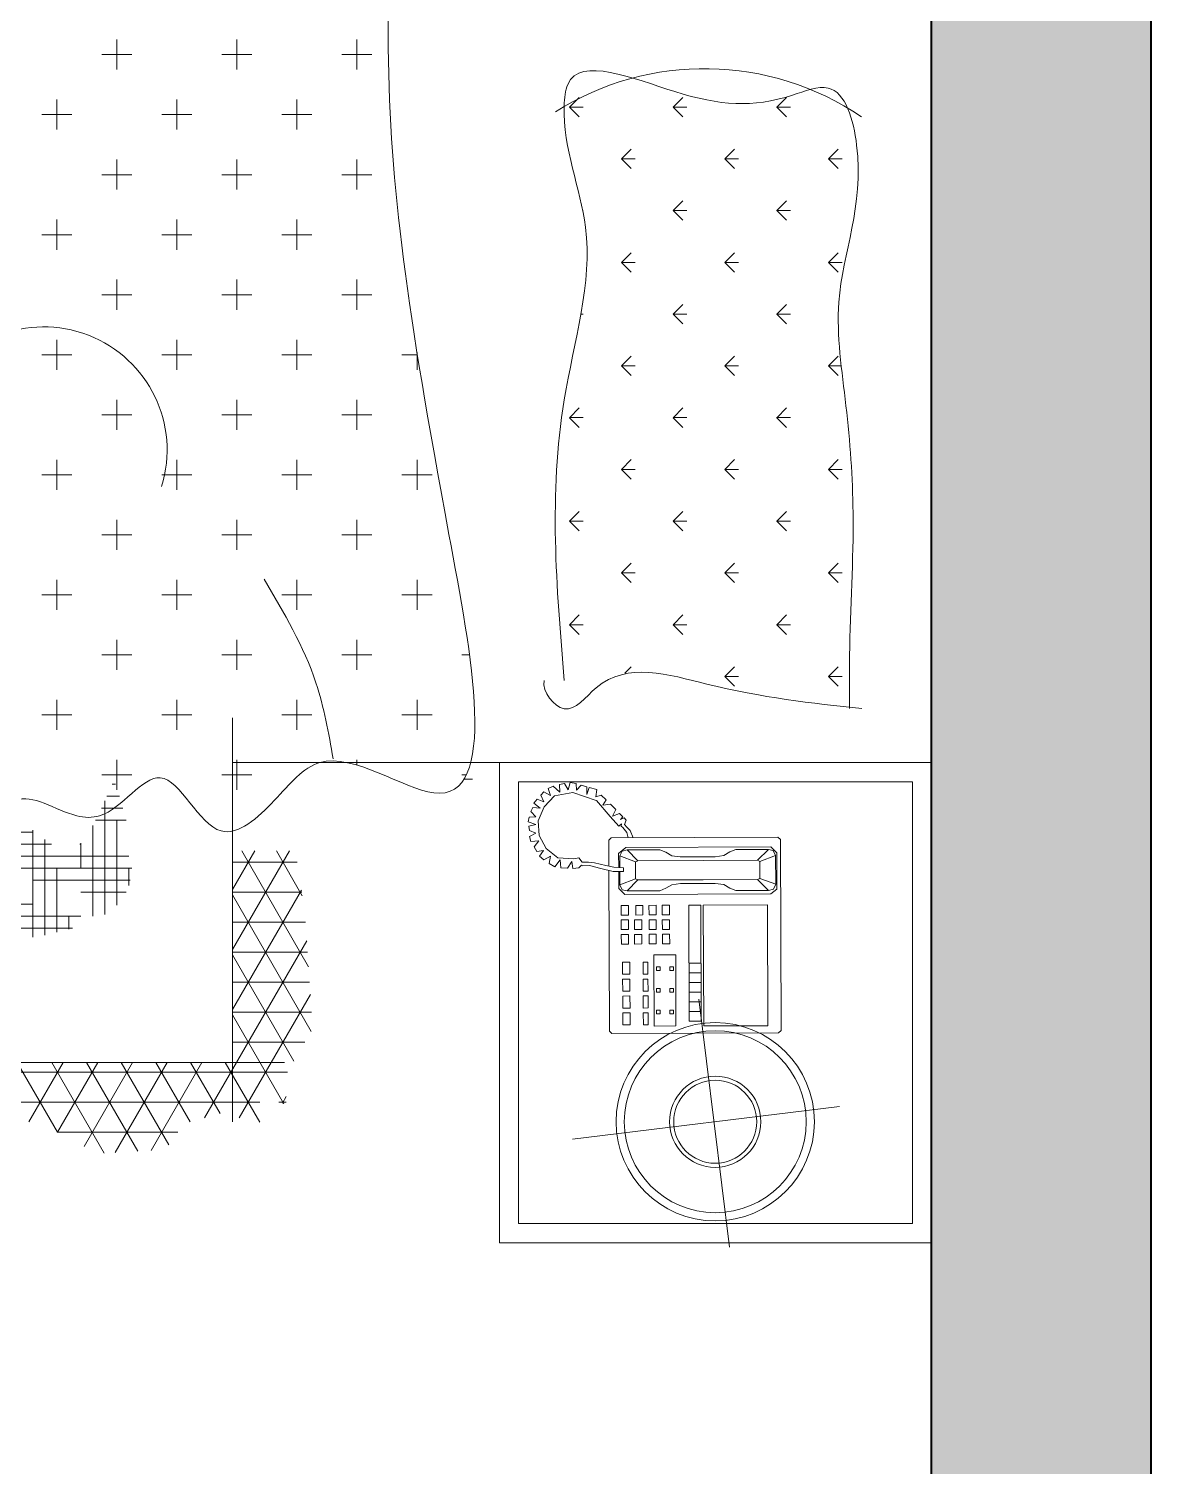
# Model space of a CAD drawing. Header units: inches. Extents: x 1457 to 6508, y 1058 to 4458.
# Drawn here: x 3454.9 to 3500.9, y 3042 to 3100.9 of the extents above; entities that cross this region are included whole.
import ezdxf

# ---------------------------------------------------------------- set-up
doc = ezdxf.new("R2010")
doc.units = ezdxf.units.IN
for name, color, linetype, lineweight in [('FURNITURE', 30, 'Continuous', 5), ('WALL', 2, 'Continuous', 40), ('WALL HATCH', 7, 'Continuous', 5)]:
    doc.layers.add(name, color=color, linetype=linetype, lineweight=lineweight)

# ---------------------------------------------------------------- blocks, each defined once
blk = doc.blocks.new('A$C200C7901')
for p, q in [((0.5, 2.3334), (2, 2.3334)), ((2, 2.3334), (2.5, 2.3334)), ((2, 1.6055), (2, 2.3334)), ((2.5, 1.8834), (2.5, 2.3334)), ((1.3176, 2.1721), (1.3075, 2.1822)), ((1.3176, 2.1721), (1.3075, 2.1822)), ((2, 1.8834), (2.5, 1.8834)), ((2.0129, 1.8445), (2.0129, 1.849)), ((2.0129, 1.8445), (2.0129, 1.849)), ((2.0171, 1.8467), (2.0171, 1.8556)), ((2.0171, 1.8467), (2.0171, 1.8556)), ((1.9972, 1.7352), (2.0027, 1.7352)), ((1.9972, 1.7352), (2.0027, 1.7352)), ((2, 1.6963), (2, 1.7248)), ((2, 1.6963), (2, 1.7248)), ((2.3121, 1.6596), (2.3121, 0.0201)), ((1.9533, 1.6055), (2.3741, 1.6055)), ((1.9533, 1.6055), (2.3741, 1.6055))]:
    blk.add_line(p, q)
at = {"linetype": 'ByBlock'}
for p, q in [((2.02, 2.3134), (2.48, 2.3134)), ((2.02, 1.9034), (2.02, 2.3134)), ((2.48, 1.9034), (2.48, 2.3134)), ((1.3714, 2.2259), (1.3613, 2.236)), ((1.3714, 2.2259), (1.3613, 2.236)), ((1.3714, 2.2259), (1.3714, 2.2402)), ((1.3714, 2.2259), (1.3714, 2.2402)), ((1.3714, 2.2259), (1.3815, 2.236)), ((1.3714, 2.2259), (1.3815, 2.236)), ((1.4792, 2.2259), (1.4691, 2.236)), ((1.4792, 2.2259), (1.4691, 2.236)), ((1.4792, 2.2259), (1.4792, 2.2402)), ((1.4792, 2.2259), (1.4792, 2.2402)), ((1.4792, 2.2259), (1.4893, 2.236)), ((1.4792, 2.2259), (1.4893, 2.236)), ((1.587, 2.2259), (1.5769, 2.236)), ((1.587, 2.2259), (1.5769, 2.236)), ((1.587, 2.2259), (1.587, 2.2393)), ((1.587, 2.2259), (1.587, 2.2393)), ((1.587, 2.2259), (1.5971, 2.236)), ((1.587, 2.2259), (1.5971, 2.236)), ((1.6947, 2.2259), (1.6846, 2.236)), ((1.6947, 2.2259), (1.6846, 2.236)), ((1.6947, 2.2259), (1.6947, 2.2402)), ((1.6947, 2.2259), (1.6947, 2.2402)), ((1.6947, 2.2259), (1.7048, 2.236)), ((1.6947, 2.2259), (1.7048, 2.236)), ((1.8025, 2.2259), (1.7924, 2.236)), ((1.8025, 2.2259), (1.7924, 2.236)), ((1.8025, 2.2259), (1.8025, 2.2402)), ((1.8025, 2.2259), (1.8025, 2.2402)), ((1.8025, 2.2259), (1.8126, 2.236)), ((1.8025, 2.2259), (1.8126, 2.236)), ((1.9103, 2.2259), (1.9002, 2.236)), ((1.9103, 2.2259), (1.9002, 2.236)), ((1.9103, 2.2259), (1.9103, 2.2402)), ((1.9103, 2.2259), (1.9103, 2.2402)), ((1.9103, 2.2259), (1.9204, 2.236)), ((1.9103, 2.2259), (1.9204, 2.236)), ((2.3581, 2.2373), (2.3919, 1.9595)), ((1.3176, 2.172), (1.3176, 2.1863)), ((1.3176, 2.172), (1.3176, 2.1863)), ((1.4253, 2.172), (1.4253, 2.1863)), ((1.4253, 2.172), (1.4253, 2.1863)), ((1.5331, 2.172), (1.5331, 2.1863)), ((1.5331, 2.172), (1.5331, 2.1863)), ((1.6408, 2.172), (1.6408, 2.1863)), ((1.6408, 2.172), (1.6408, 2.1863)), ((1.7486, 2.172), (1.7486, 2.1863)), ((1.7486, 2.172), (1.7486, 2.1863)), ((1.8564, 2.172), (1.8564, 2.1863)), ((1.8564, 2.172), (1.8564, 2.1863)), ((1.3176, 2.1721), (1.3277, 2.1822)), ((1.3176, 2.1721), (1.3277, 2.1822)), ((1.4253, 2.1721), (1.4152, 2.1822)), ((1.4253, 2.1721), (1.4152, 2.1822)), ((1.4253, 2.1721), (1.4354, 2.1822)), ((1.4253, 2.1721), (1.4354, 2.1822)), ((1.5331, 2.1721), (1.523, 2.1822)), ((1.5331, 2.1721), (1.523, 2.1822)), ((1.5331, 2.1721), (1.5432, 2.1822)), ((1.5331, 2.1721), (1.5432, 2.1822)), ((1.6409, 2.1721), (1.6308, 2.1822)), ((1.6409, 2.1721), (1.6308, 2.1822)), ((1.6409, 2.1721), (1.651, 2.1822)), ((1.6409, 2.1721), (1.651, 2.1822)), ((1.7486, 2.1721), (1.7385, 2.1822)), ((1.7486, 2.1721), (1.7385, 2.1822)), ((1.7486, 2.1721), (1.7587, 2.1822)), ((1.7486, 2.1721), (1.7587, 2.1822)), ((1.8564, 2.1721), (1.8463, 2.1822)), ((1.8564, 2.1721), (1.8463, 2.1822)), ((1.8564, 2.1721), (1.8665, 2.1822)), ((1.8564, 2.1721), (1.8665, 2.1822)), ((2.0802, 2.176), (2.0777, 2.1734)), ((2.0777, 2.1734), (2.0783, 1.9999)), ((2.2789, 2.1766), (2.0802, 2.176)), ((2.0941, 2.1722), (2.0878, 2.1659)), ((2.0966, 2.171), (2.0915, 2.1685)), ((2.1318, 2.1724), (2.0941, 2.1722)), ((2.1267, 2.1711), (2.0966, 2.171)), ((2.1029, 2.1547), (2.0966, 2.171)), ((2.1205, 2.1547), (2.1267, 2.1711)), ((2.1267, 2.1711), (2.1318, 2.1686)), ((2.1368, 2.1661), (2.1318, 2.1724)), ((2.2789, 2.1766), (2.2814, 2.1741)), ((2.2814, 2.1741), (2.282, 2.0006)), ((2.0878, 2.1659), (2.0883, 2.015)), ((2.0915, 2.1685), (2.0903, 2.1634)), ((2.0903, 2.1634), (2.1017, 2.1521)), ((2.0903, 2.1634), (2.0904, 2.1295)), ((2.1331, 2.1636), (2.1218, 2.1522)), ((2.1318, 2.1686), (2.1331, 2.1636)), ((2.1331, 2.1636), (2.1332, 2.1296)), ((2.1373, 2.014), (2.1368, 2.1661)), ((2.1481, 2.1624), (2.2739, 2.1628)), ((2.1484, 2.0957), (2.1481, 2.1624)), ((2.2739, 2.1628), (2.2741, 2.0961)), ((2.1017, 2.1521), (2.1029, 2.1547)), ((2.1019, 2.0956), (2.1017, 2.1521)), ((2.1029, 2.1547), (2.1205, 2.1547)), ((2.1218, 2.1522), (2.1205, 2.1547)), ((2.122, 2.0956), (2.1218, 2.1522)), ((1.3714, 2.1182), (1.3613, 2.1283)), ((1.3714, 2.1182), (1.3613, 2.1283)), ((1.3714, 2.1182), (1.3714, 2.1325)), ((1.3714, 2.1182), (1.3714, 2.1325)), ((1.3714, 2.1182), (1.3815, 2.1283)), ((1.3714, 2.1182), (1.3815, 2.1283)), ((1.4792, 2.1182), (1.4691, 2.1283)), ((1.4792, 2.1182), (1.4691, 2.1283)), ((1.4792, 2.1182), (1.4792, 2.1325)), ((1.4792, 2.1182), (1.4792, 2.1325)), ((1.4792, 2.1182), (1.4893, 2.1283)), ((1.4792, 2.1182), (1.4893, 2.1283)), ((1.587, 2.1182), (1.5769, 2.1283)), ((1.587, 2.1182), (1.5769, 2.1283)), ((1.587, 2.1182), (1.587, 2.1325)), ((1.587, 2.1182), (1.587, 2.1325)), ((1.587, 2.1182), (1.5971, 2.1283)), ((1.587, 2.1182), (1.5971, 2.1283)), ((1.6947, 2.1182), (1.6846, 2.1283)), ((1.6947, 2.1182), (1.6846, 2.1283)), ((1.6947, 2.1182), (1.6947, 2.1325)), ((1.6947, 2.1182), (1.6947, 2.1325)), ((1.6947, 2.1182), (1.7048, 2.1283)), ((1.6947, 2.1182), (1.7048, 2.1283)), ((1.8025, 2.1182), (1.7924, 2.1283)), ((1.8025, 2.1182), (1.7924, 2.1283)), ((1.8025, 2.1182), (1.8025, 2.1325)), ((1.8025, 2.1182), (1.8025, 2.1325)), ((1.8025, 2.1182), (1.8126, 2.1283)), ((1.8025, 2.1182), (1.8126, 2.1283)), ((1.9103, 2.1182), (1.9002, 2.1283)), ((1.9103, 2.1182), (1.9002, 2.1283)), ((1.9103, 2.1182), (1.9103, 2.1325)), ((1.9103, 2.1182), (1.9103, 2.1325)), ((1.9103, 2.1182), (1.9204, 2.1283)), ((1.9103, 2.1182), (1.9204, 2.1283)), ((2.0904, 2.1295), (2.093, 2.1232)), ((2.1332, 2.1296), (2.1307, 2.1233)), ((2.093, 2.1232), (2.0968, 2.1169)), ((2.0968, 2.1169), (2.098, 2.1081)), ((2.1269, 2.117), (2.1257, 2.1082)), ((2.1307, 2.1233), (2.1269, 2.117)), ((2.2464, 2.0911), (2.5044, 2.1228)), ((2.098, 2.1081), (2.0981, 2.0956)), ((2.0982, 2.0717), (2.0981, 2.0956)), ((2.1019, 2.0956), (2.1021, 2.0277)), ((2.122, 2.0956), (2.1222, 2.0277)), ((2.1257, 2.1082), (2.1257, 2.0956)), ((2.1258, 2.0718), (2.1257, 2.0956)), ((2.2741, 2.0961), (2.1484, 2.0957)), ((2.1484, 2.0932), (2.2691, 2.0936)), ((2.1484, 2.0806), (2.1484, 2.0932)), ((2.2691, 2.081), (2.1484, 2.0806)), ((2.2087, 2.0934), (2.2088, 2.0808)), ((2.2188, 2.0934), (2.2188, 2.0809)), ((2.2288, 2.0935), (2.2289, 2.0809)), ((2.2389, 2.0935), (2.239, 2.0809)), ((2.249, 2.0935), (2.249, 2.081)), ((2.259, 2.0936), (2.2591, 2.081)), ((2.2691, 2.0936), (2.2691, 2.081)), ((1.3176, 2.0643), (1.3075, 2.0744)), ((1.3176, 2.0643), (1.3075, 2.0744)), ((1.3176, 2.0643), (1.3176, 2.0786)), ((1.3176, 2.0643), (1.3176, 2.0786)), ((1.3176, 2.0643), (1.3277, 2.0744)), ((1.3176, 2.0643), (1.3277, 2.0744)), ((1.4253, 2.0643), (1.4152, 2.0744)), ((1.4253, 2.0643), (1.4152, 2.0744)), ((1.4253, 2.0643), (1.4253, 2.0786)), ((1.4253, 2.0643), (1.4253, 2.0786)), ((1.4253, 2.0643), (1.4354, 2.0744)), ((1.4253, 2.0643), (1.4354, 2.0744)), ((1.5331, 2.0643), (1.523, 2.0744)), ((1.5331, 2.0643), (1.523, 2.0744)), ((1.5331, 2.0643), (1.5331, 2.0786)), ((1.5331, 2.0643), (1.5331, 2.0786)), ((1.5331, 2.0643), (1.5432, 2.0744)), ((1.5331, 2.0643), (1.5432, 2.0744)), ((1.6409, 2.0643), (1.6308, 2.0744)), ((1.6409, 2.0643), (1.6308, 2.0744)), ((1.6408, 2.0643), (1.6408, 2.0786)), ((1.6408, 2.0643), (1.6408, 2.0786)), ((1.6409, 2.0643), (1.651, 2.0744)), ((1.6409, 2.0643), (1.651, 2.0744)), ((1.7486, 2.0643), (1.7385, 2.0744)), ((1.7486, 2.0643), (1.7385, 2.0744)), ((1.7486, 2.0643), (1.7486, 2.0786)), ((1.7486, 2.0643), (1.7486, 2.0786)), ((1.7486, 2.0643), (1.7587, 2.0744)), ((1.7486, 2.0643), (1.7587, 2.0744)), ((1.8564, 2.0643), (1.8463, 2.0744)), ((1.8564, 2.0643), (1.8463, 2.0744)), ((1.8564, 2.0643), (1.8564, 2.0786)), ((1.8564, 2.0643), (1.8564, 2.0786)), ((1.8564, 2.0643), (1.8665, 2.0744)), ((1.8564, 2.0643), (1.8665, 2.0744)), ((2.0969, 2.0629), (2.0982, 2.0717)), ((2.1271, 2.063), (2.1258, 2.0718)), ((2.2, 2.067), (2.2742, 2.0672)), ((2.2001, 2.0443), (2.2, 2.067)), ((2.2742, 2.0672), (2.2743, 2.0446)), ((2.0907, 2.0503), (2.0932, 2.0566)), ((2.0932, 2.0566), (2.0969, 2.0629)), ((2.1309, 2.0567), (2.1271, 2.063)), ((2.1334, 2.0504), (2.1309, 2.0567)), ((2.1336, 2.0165), (2.1334, 2.0504)), ((2.1586, 2.0606), (2.1485, 2.0605)), ((2.1485, 2.0605), (2.1485, 2.053)), ((2.1485, 2.053), (2.1586, 2.053)), ((2.1586, 2.053), (2.1586, 2.0606)), ((2.1636, 2.0606), (2.1636, 2.053)), ((2.1736, 2.0606), (2.1636, 2.0606)), ((2.1636, 2.053), (2.1737, 2.0531)), ((2.1737, 2.0531), (2.1736, 2.0606)), ((2.1887, 2.0607), (2.1787, 2.0606)), ((2.1787, 2.0606), (2.1787, 2.0531)), ((2.1787, 2.0531), (2.1888, 2.0531)), ((2.1888, 2.0531), (2.1887, 2.0607)), ((2.2126, 2.0645), (2.2164, 2.0645)), ((2.2126, 2.0607), (2.2126, 2.0645)), ((2.2164, 2.0607), (2.2126, 2.0607)), ((2.2126, 2.0507), (2.2164, 2.0507)), ((2.2127, 2.0469), (2.2126, 2.0507)), ((2.2164, 2.0645), (2.2164, 2.0607)), ((2.2164, 2.0507), (2.2164, 2.0469)), ((2.2352, 2.0646), (2.239, 2.0646)), ((2.2352, 2.0608), (2.2352, 2.0646)), ((2.239, 2.0608), (2.2352, 2.0608)), ((2.2353, 2.0508), (2.2391, 2.0508)), ((2.2353, 2.047), (2.2353, 2.0508)), ((2.239, 2.0646), (2.239, 2.0608)), ((2.2391, 2.0508), (2.2391, 2.047)), ((2.2579, 2.0609), (2.2579, 2.0647)), ((2.2579, 2.0647), (2.2616, 2.0647)), ((2.2616, 2.0609), (2.2579, 2.0609)), ((2.2579, 2.0508), (2.2617, 2.0508)), ((2.2579, 2.0471), (2.2579, 2.0508)), ((2.2616, 2.0647), (2.2616, 2.0609)), ((2.2617, 2.0508), (2.2617, 2.0471)), ((2.0908, 2.0163), (2.0907, 2.0503)), ((2.1485, 2.0467), (2.1486, 2.0391)), ((2.1586, 2.0467), (2.1485, 2.0467)), ((2.1486, 2.0391), (2.1586, 2.0392)), ((2.1586, 2.0392), (2.1586, 2.0467)), ((2.1737, 2.0468), (2.1636, 2.0467)), ((2.1636, 2.0467), (2.1637, 2.0392)), ((2.1637, 2.0392), (2.1737, 2.0392)), ((2.1737, 2.0392), (2.1737, 2.0468)), ((2.1787, 2.0468), (2.1787, 2.0392)), ((2.1888, 2.0468), (2.1787, 2.0468)), ((2.1787, 2.0392), (2.1888, 2.0393)), ((2.1888, 2.0393), (2.1888, 2.0468)), ((2.2743, 2.0446), (2.2001, 2.0443)), ((2.2077, 2.0331), (2.2077, 2.0381)), ((2.2077, 2.0381), (2.2202, 2.0381)), ((2.2164, 2.0469), (2.2127, 2.0469)), ((2.2202, 2.0381), (2.2203, 2.0331)), ((2.2253, 2.0381), (2.2378, 2.0382)), ((2.2253, 2.0331), (2.2253, 2.0381)), ((2.2391, 2.047), (2.2353, 2.047)), ((2.2378, 2.0382), (2.2379, 2.0332)), ((2.2429, 2.0332), (2.2429, 2.0382)), ((2.2429, 2.0382), (2.2554, 2.0382)), ((2.2554, 2.0382), (2.2555, 2.0332)), ((2.2617, 2.0471), (2.2579, 2.0471)), ((2.2605, 2.0332), (2.2605, 2.0383)), ((2.2605, 2.0383), (2.273, 2.0383)), ((2.273, 2.0383), (2.2731, 2.0333)), ((1.3714, 2.0104), (1.3613, 2.0205)), ((1.3714, 2.0104), (1.3613, 2.0205)), ((1.3714, 2.0104), (1.3714, 2.0247)), ((1.3714, 2.0104), (1.3714, 2.0247)), ((1.3714, 2.0104), (1.3815, 2.0205)), ((1.3714, 2.0104), (1.3815, 2.0205)), ((1.4792, 2.0104), (1.4691, 2.0205)), ((1.4792, 2.0104), (1.4691, 2.0205)), ((1.4792, 2.0104), (1.4792, 2.0247)), ((1.4792, 2.0104), (1.4792, 2.0247)), ((1.4792, 2.0104), (1.4893, 2.0205)), ((1.4792, 2.0104), (1.4893, 2.0205)), ((1.587, 2.0104), (1.5769, 2.0205)), ((1.587, 2.0104), (1.5769, 2.0205)), ((1.587, 2.0104), (1.587, 2.0247)), ((1.587, 2.0104), (1.587, 2.0247)), ((1.587, 2.0104), (1.5971, 2.0205)), ((1.587, 2.0104), (1.5971, 2.0205)), ((1.6947, 2.0104), (1.6846, 2.0205)), ((1.6947, 2.0104), (1.6846, 2.0205)), ((1.6947, 2.0104), (1.6947, 2.0247)), ((1.6947, 2.0104), (1.6947, 2.0247)), ((1.6947, 2.0104), (1.7048, 2.0205)), ((1.6947, 2.0104), (1.7048, 2.0205)), ((1.8025, 2.0104), (1.7924, 2.0205)), ((1.8025, 2.0104), (1.7924, 2.0205)), ((1.8025, 2.0104), (1.8025, 2.0247)), ((1.8025, 2.0104), (1.8025, 2.0247)), ((1.8025, 2.0104), (1.8126, 2.0205)), ((1.8025, 2.0104), (1.8126, 2.0205)), ((1.9068, 2.0139), (1.9002, 2.0205)), ((1.9068, 2.0139), (1.9002, 2.0205)), ((2.0707, 2.0197), (2.0782, 2.0226)), ((2.0908, 2.0163), (2.1021, 2.0277)), ((2.1034, 2.0252), (2.0971, 2.0088)), ((2.1021, 2.0277), (2.1034, 2.0252)), ((2.1034, 2.0252), (2.121, 2.0252)), ((2.1222, 2.0277), (2.121, 2.0252)), ((2.121, 2.0252), (2.1273, 2.0089)), ((2.1336, 2.0165), (2.1222, 2.0277)), ((2.1586, 2.0329), (2.1486, 2.0329)), ((2.1486, 2.0329), (2.1486, 2.0253)), ((2.1486, 2.0253), (2.1587, 2.0253)), ((2.1587, 2.0253), (2.1586, 2.0329)), ((2.1637, 2.0317), (2.1637, 2.0241)), ((2.1737, 2.0317), (2.1637, 2.0317)), ((2.1637, 2.0241), (2.1738, 2.0241)), ((2.1738, 2.0241), (2.1737, 2.0317)), ((2.1788, 2.0317), (2.1788, 2.0242)), ((2.1888, 2.0317), (2.1788, 2.0317)), ((2.1788, 2.0242), (2.1889, 2.0242)), ((2.1889, 2.0242), (2.1888, 2.0317)), ((2.2203, 2.0331), (2.2077, 2.0331)), ((2.2379, 2.0332), (2.2253, 2.0331)), ((2.2555, 2.0332), (2.2429, 2.0332)), ((2.2731, 2.0333), (2.2605, 2.0332)), ((2.053, 2.0084), (2.0563, 2.0119)), ((2.0557, 2.0011), (2.053, 2.0084)), ((2.0663, 2.0077), (2.0561, 1.9986)), ((2.0563, 2.0119), (2.0594, 2.0095)), ((2.0576, 2.0133), (2.0598, 2.0155)), ((2.0594, 2.0095), (2.0576, 2.0133)), ((2.0598, 2.0155), (2.0645, 2.0137)), ((2.0663, 2.0102), (2.0636, 2.0104)), ((2.0636, 2.0104), (2.0663, 2.0077)), ((2.0645, 2.0137), (2.0671, 2.0162)), ((2.0676, 2.012), (2.0663, 2.0102)), ((2.0671, 2.0162), (2.0707, 2.0197)), ((2.0727, 2.016), (2.0676, 2.012)), ((2.0782, 2.0175), (2.0727, 2.016)), ((2.0883, 2.015), (2.0946, 2.0075)), ((2.0921, 2.0113), (2.0908, 2.0163)), ((2.0971, 2.0088), (2.0921, 2.0113)), ((2.0946, 2.0075), (2.1093, 2.0076)), ((2.1094, 2.0088), (2.0971, 2.0088)), ((2.109, 2.0025), (2.1097, 2.0126)), ((2.1097, 2.0126), (2.1135, 2.0126)), ((2.1135, 2.0126), (2.1133, 2.0018)), ((2.1273, 2.0089), (2.1134, 2.0088)), ((2.1134, 2.0076), (2.1311, 2.0077)), ((2.1273, 2.0089), (2.1323, 2.0114)), ((2.1311, 2.0077), (2.1373, 2.014)), ((2.1323, 2.0114), (2.1336, 2.0165)), ((2.1587, 2.0178), (2.1486, 2.0178)), ((2.1486, 2.0178), (2.1487, 2.0102)), ((2.1487, 2.0102), (2.1587, 2.0103)), ((2.1587, 2.0103), (2.1587, 2.0178)), ((2.1738, 2.0179), (2.1637, 2.0178)), ((2.1637, 2.0178), (2.1638, 2.0103)), ((2.1638, 2.0103), (2.1738, 2.0103)), ((2.1738, 2.0103), (2.1738, 2.0179)), ((2.1788, 2.0179), (2.1788, 2.0103)), ((2.1889, 2.0179), (2.1788, 2.0179)), ((2.1788, 2.0103), (2.1889, 2.0104)), ((2.1889, 2.0104), (2.1889, 2.0179)), ((2.2203, 2.0193), (2.2077, 2.0192)), ((2.2077, 2.0192), (2.2078, 2.0117)), ((2.2078, 2.0117), (2.2203, 2.0117)), ((2.2203, 2.0117), (2.2203, 2.0193)), ((2.2379, 2.0193), (2.2253, 2.0193)), ((2.2253, 2.0193), (2.2254, 2.0117)), ((2.2254, 2.0117), (2.2379, 2.0118)), ((2.2379, 2.0118), (2.2379, 2.0193)), ((2.2555, 2.0194), (2.2429, 2.0193)), ((2.2429, 2.0193), (2.243, 2.0118)), ((2.243, 2.0118), (2.2555, 2.0118)), ((2.2555, 2.0118), (2.2555, 2.0194)), ((2.2605, 2.0194), (2.2606, 2.0119)), ((2.2731, 2.0194), (2.2605, 2.0194)), ((2.2606, 2.0119), (2.2731, 2.0119)), ((2.2731, 2.0119), (2.2731, 2.0194)), ((2.0338, 1.9895), (2.0386, 1.9946)), ((2.0386, 1.9946), (2.0444, 1.9911)), ((2.0561, 1.9986), (2.0396, 1.9844)), ((2.0431, 1.999), (2.0488, 2.0046)), ((2.0444, 1.9911), (2.0431, 1.999)), ((2.0488, 2.0046), (2.0557, 2.0011)), ((2.0783, 1.9999), (2.0808, 1.9974)), ((2.0808, 1.9974), (2.1079, 1.9975)), ((2.1042, 1.9824), (2.1072, 1.9944)), ((2.1072, 1.9944), (2.109, 2.0025)), ((2.1133, 2.0018), (2.1103, 1.989)), ((2.1123, 1.9975), (2.2795, 1.9981)), ((2.282, 2.0006), (2.2795, 1.9981)), ((2.0259, 1.977), (2.0281, 1.9847)), ((2.0333, 1.9743), (2.0259, 1.977)), ((2.0281, 1.9847), (2.0358, 1.9839)), ((2.0393, 1.984), (2.031, 1.96)), ((2.0358, 1.9839), (2.0338, 1.9895)), ((2.1035, 1.9763), (2.1042, 1.9824)), ((2.1038, 1.9697), (2.1035, 1.9763)), ((2.1103, 1.989), (2.1073, 1.9771)), ((2.1073, 1.9771), (2.1076, 1.9704)), ((1.3176, 1.9565), (1.3075, 1.9666)), ((1.3176, 1.9565), (1.3075, 1.9666)), ((1.3176, 1.9565), (1.3176, 1.9708)), ((1.3176, 1.9565), (1.3176, 1.9708)), ((1.3176, 1.9565), (1.3277, 1.9666)), ((1.3176, 1.9565), (1.3277, 1.9666)), ((1.4253, 1.9703), (1.4253, 1.9708)), ((1.4253, 1.9703), (1.4253, 1.9708)), ((1.5331, 1.9683), (1.5331, 1.9708)), ((1.5331, 1.9683), (1.5331, 1.9708)), ((1.543, 1.9665), (1.5432, 1.9666)), ((1.543, 1.9665), (1.5432, 1.9666)), ((1.6409, 1.9565), (1.6308, 1.9666)), ((1.6409, 1.9565), (1.6308, 1.9666)), ((1.6408, 1.9565), (1.6408, 1.9708)), ((1.6408, 1.9565), (1.6408, 1.9708)), ((1.6409, 1.9565), (1.651, 1.9666)), ((1.6409, 1.9565), (1.651, 1.9666)), ((1.7486, 1.9565), (1.7385, 1.9666)), ((1.7486, 1.9565), (1.7385, 1.9666)), ((1.7486, 1.9565), (1.7486, 1.9708)), ((1.7486, 1.9565), (1.7486, 1.9708)), ((1.7486, 1.9565), (1.7587, 1.9666)), ((1.7486, 1.9565), (1.7587, 1.9666)), ((1.8564, 1.9565), (1.8463, 1.9666)), ((1.8564, 1.9565), (1.8463, 1.9666)), ((1.8564, 1.9565), (1.8564, 1.9708)), ((1.8564, 1.9565), (1.8564, 1.9708)), ((1.8564, 1.9565), (1.8665, 1.9666)), ((1.8564, 1.9565), (1.8665, 1.9666)), ((2.0206, 1.9572), (2.0218, 1.9635)), ((2.0218, 1.9635), (2.0287, 1.9636)), ((2.0234, 1.9686), (2.0251, 1.9745)), ((2.0287, 1.9636), (2.0234, 1.9686)), ((2.0251, 1.9745), (2.0333, 1.9743)), ((2.0992, 1.9663), (2.1038, 1.9697)), ((2.1002, 1.9605), (2.0992, 1.9663)), ((2.1076, 1.9704), (2.1068, 1.9689)), ((2.1068, 1.9689), (2.1096, 1.9661)), ((2.1096, 1.9661), (2.1101, 1.96)), ((2.0285, 1.9549), (2.0206, 1.9572)), ((2.0219, 1.9511), (2.0285, 1.9549)), ((2.0229, 1.946), (2.0219, 1.9511)), ((2.0308, 1.9462), (2.0229, 1.946)), ((2.0247, 1.9394), (2.0308, 1.9462)), ((2.031, 1.96), (2.0346, 1.9409)), ((2.099, 1.9444), (2.1002, 1.9605)), ((2.1094, 1.9475), (2.1013, 1.9467)), ((2.1013, 1.9467), (2.1084, 1.9412)), ((2.1101, 1.96), (2.1028, 1.9587)), ((2.1028, 1.9587), (2.1099, 1.9544)), ((2.1099, 1.9544), (2.1094, 1.9475)), ((2.0268, 1.9343), (2.0247, 1.9394)), ((2.0341, 1.9366), (2.0268, 1.9343)), ((2.0306, 1.9297), (2.0341, 1.9366)), ((2.0346, 1.9409), (2.0459, 1.93)), ((2.0759, 1.925), (2.0894, 1.9322)), ((2.0894, 1.9322), (2.099, 1.9444)), ((2.1051, 1.9353), (2.0975, 1.9368)), ((2.0975, 1.9368), (2.1011, 1.9297)), ((2.1084, 1.9412), (2.1051, 1.9353)), ((2.0339, 1.9267), (2.0306, 1.9297)), ((2.041, 1.9297), (2.0339, 1.9267)), ((2.038, 1.9228), (2.041, 1.9297)), ((2.0421, 1.9193), (2.038, 1.9228)), ((2.0474, 1.9259), (2.0421, 1.9193)), ((2.0459, 1.93), (2.0607, 1.9237)), ((2.0467, 1.9183), (2.0474, 1.9259)), ((2.0508, 1.9163), (2.0467, 1.9183)), ((2.0566, 1.9214), (2.0508, 1.9163)), ((2.0569, 1.9145), (2.0566, 1.9214)), ((2.0607, 1.9237), (2.0759, 1.925)), ((2.0645, 1.9214), (2.0617, 1.9133)), ((2.0663, 1.914), (2.0645, 1.9214)), ((2.0736, 1.9214), (2.0706, 1.9146)), ((2.077, 1.9146), (2.0736, 1.9214)), ((2.0823, 1.9161), (2.077, 1.9146)), ((2.0876, 1.9195), (2.0815, 1.9245)), ((2.0815, 1.9245), (2.0823, 1.9161)), ((2.0925, 1.9225), (2.0876, 1.9195)), ((2.0973, 1.9251), (2.0914, 1.9294)), ((2.0914, 1.9294), (2.0925, 1.9225)), ((2.1011, 1.9297), (2.0973, 1.9251)), ((2.02, 1.9034), (2.48, 1.9034)), ((2.0617, 1.9133), (2.0569, 1.9145)), ((2.0706, 1.9146), (2.0663, 1.914)), ((1.8879, 1.8445), (1.8879, 1.8523)), ((1.8879, 1.8445), (1.8879, 1.8523)), ((1.7004, 1.782), (1.7004, 1.8133)), ((1.7004, 1.782), (1.7004, 1.8133)), ((1.8254, 1.782), (1.8254, 1.8133)), ((1.8254, 1.782), (1.8254, 1.8133)), ((1.9504, 1.782), (1.9504, 1.8133)), ((1.9504, 1.782), (1.9504, 1.8133)), ((1.573, 1.7977), (1.591, 1.7977)), ((1.573, 1.7977), (1.591, 1.7977)), ((1.5754, 1.782), (1.5754, 1.7981)), ((1.5754, 1.782), (1.5754, 1.7981)), ((1.6847, 1.7977), (1.716, 1.7977)), ((1.6847, 1.7977), (1.716, 1.7977)), ((1.8097, 1.7977), (1.841, 1.7977)), ((1.8097, 1.7977), (1.841, 1.7977)), ((1.9347, 1.7977), (1.966, 1.7977)), ((1.9347, 1.7977), (1.966, 1.7977)), ((1.2629, 1.7195), (1.2629, 1.7508)), ((1.2629, 1.7195), (1.2629, 1.7508)), ((1.3879, 1.7195), (1.3879, 1.7508)), ((1.3879, 1.7195), (1.3879, 1.7508)), ((1.5129, 1.7195), (1.5129, 1.7508)), ((1.5129, 1.7195), (1.5129, 1.7508)), ((1.6379, 1.7195), (1.6379, 1.7508)), ((1.6379, 1.7195), (1.6379, 1.7508)), ((1.7629, 1.7195), (1.7629, 1.7508)), ((1.7629, 1.7195), (1.7629, 1.7508)), ((1.8879, 1.7195), (1.8879, 1.7508)), ((1.8879, 1.7195), (1.8879, 1.7508)), ((1.2472, 1.7352), (1.2785, 1.7352)), ((1.2472, 1.7352), (1.2785, 1.7352)), ((1.3722, 1.7352), (1.4035, 1.7352)), ((1.3722, 1.7352), (1.4035, 1.7352)), ((1.4972, 1.7352), (1.5285, 1.7352)), ((1.4972, 1.7352), (1.5285, 1.7352)), ((1.6222, 1.7352), (1.6535, 1.7352)), ((1.6222, 1.7352), (1.6535, 1.7352)), ((1.7472, 1.7352), (1.7785, 1.7352)), ((1.7472, 1.7352), (1.7785, 1.7352)), ((1.8722, 1.7352), (1.9035, 1.7352)), ((1.8722, 1.7352), (1.9035, 1.7352)), ((1.3254, 1.657), (1.3254, 1.6883)), ((1.3254, 1.657), (1.3254, 1.6883)), ((1.4504, 1.657), (1.4504, 1.6883)), ((1.4504, 1.657), (1.4504, 1.6883)), ((1.5754, 1.657), (1.5754, 1.6883)), ((1.5754, 1.657), (1.5754, 1.6883)), ((1.7004, 1.657), (1.7004, 1.6883)), ((1.7004, 1.657), (1.7004, 1.6883)), ((1.8254, 1.657), (1.8254, 1.6883)), ((1.8254, 1.657), (1.8254, 1.6883)), ((1.9504, 1.657), (1.9504, 1.6883)), ((1.9504, 1.657), (1.9504, 1.6883)), ((2.0919, 1.6152), (2.2125, 1.6848)), ((2.0919, 1.6152), (2.2125, 1.6848)), ((2.0919, 1.6513), (2.1386, 1.6782)), ((2.0919, 1.6513), (2.1386, 1.6782)), ((2.1327, 1.6773), (2.2571, 1.6055)), ((2.1327, 1.6773), (2.2571, 1.6055)), ((2.1349, 1.6055), (2.1349, 1.6777)), ((2.1349, 1.6055), (2.1349, 1.6777)), ((2.1377, 1.6055), (2.2798, 1.6876)), ((2.1377, 1.6055), (2.2798, 1.6876)), ((2.1662, 1.6055), (2.1662, 1.6817)), ((2.1662, 1.6055), (2.1662, 1.6817)), ((2.1854, 1.683), (2.3697, 1.5766)), ((2.1854, 1.683), (2.3697, 1.5766)), ((2.1974, 1.6055), (2.1974, 1.6838)), ((2.1974, 1.6055), (2.1974, 1.6838)), ((2.2287, 1.6055), (2.2287, 1.6859)), ((2.2287, 1.6055), (2.2287, 1.6859)), ((2.2414, 1.6868), (2.3699, 1.6126)), ((2.2414, 1.6868), (2.3699, 1.6126)), ((2.2599, 1.6055), (2.2599, 1.688)), ((2.2599, 1.6055), (2.2599, 1.688)), ((2.2912, 1.6055), (2.2912, 1.6809)), ((2.2912, 1.6055), (2.2912, 1.6809)), ((1.3097, 1.6727), (1.341, 1.6727)), ((1.3097, 1.6727), (1.341, 1.6727)), ((1.4347, 1.6727), (1.466, 1.6727)), ((1.4347, 1.6727), (1.466, 1.6727)), ((1.5597, 1.6727), (1.591, 1.6727)), ((1.5597, 1.6727), (1.591, 1.6727)), ((1.6847, 1.6727), (1.716, 1.6727)), ((1.6847, 1.6727), (1.716, 1.6727)), ((1.8097, 1.6727), (1.841, 1.6727)), ((1.8097, 1.6727), (1.841, 1.6727)), ((1.9347, 1.6727), (1.966, 1.6727)), ((1.9347, 1.6727), (1.966, 1.6727)), ((2.0919, 1.6649), (2.1946, 1.6055)), ((2.0919, 1.6649), (2.1946, 1.6055)), ((2.1037, 1.6055), (2.1037, 1.673)), ((2.1037, 1.6055), (2.1037, 1.673)), ((2.2002, 1.6055), (2.3109, 1.6694)), ((2.2002, 1.6055), (2.3109, 1.6694)), ((2.3224, 0.0468), (2.3224, 1.6627)), ((2.3224, 0.0468), (2.3224, 1.6627)), ((2.3476, 1.6616), (2.3547, 1.6575)), ((2.3476, 1.6616), (2.3547, 1.6575)), ((2.3537, 1.6539), (2.3537, 1.6616)), ((2.3537, 1.6539), (2.3537, 1.6616)), ((2.2627, 1.6055), (2.3551, 1.6589)), ((2.2627, 1.6055), (2.3551, 1.6589)), ((2.3121, 1.598), (2.3745, 1.634)), ((2.3121, 1.598), (2.3745, 1.634)), ((2.3537, 0.0056), (2.3537, 1.634)), ((2.3537, 0.0056), (2.3537, 1.634)), ((1.2629, 1.5945), (1.2629, 1.6258)), ((1.2629, 1.5945), (1.2629, 1.6258)), ((1.3879, 1.5945), (1.3879, 1.6258)), ((1.3879, 1.5945), (1.3879, 1.6258)), ((1.5129, 1.5945), (1.5129, 1.6258)), ((1.5129, 1.5945), (1.5129, 1.6258)), ((1.6379, 1.5945), (1.6379, 1.6258)), ((1.6379, 1.5945), (1.6379, 1.6258)), ((1.7629, 1.5945), (1.7629, 1.6258)), ((1.7629, 1.5945), (1.7629, 1.6258)), ((1.8879, 1.5945), (1.8879, 1.6258)), ((1.8879, 1.5945), (1.8879, 1.6258)), ((2.0129, 1.5945), (2.0129, 1.6258)), ((2.0129, 1.5945), (2.0129, 1.6258)), ((2.0919, 1.6288), (2.1321, 1.6055)), ((2.0919, 1.6288), (2.1321, 1.6055)), ((1.2472, 1.6102), (1.2785, 1.6102)), ((1.2472, 1.6102), (1.2785, 1.6102)), ((1.3722, 1.6102), (1.4035, 1.6102)), ((1.3722, 1.6102), (1.4035, 1.6102)), ((1.4972, 1.6102), (1.5285, 1.6102)), ((1.4972, 1.6102), (1.5285, 1.6102)), ((1.6222, 1.6102), (1.6535, 1.6102)), ((1.6222, 1.6102), (1.6535, 1.6102)), ((1.7472, 1.6102), (1.7785, 1.6102)), ((1.7472, 1.6102), (1.7785, 1.6102)), ((1.8722, 1.6102), (1.9035, 1.6102)), ((1.8722, 1.6102), (1.9035, 1.6102)), ((1.9972, 1.6102), (2.0285, 1.6102)), ((1.9972, 1.6102), (2.0285, 1.6102)), ((2.3121, 1.5619), (2.3654, 1.5926)), ((2.3121, 1.5619), (2.3654, 1.5926)), ((2.3121, 1.5738), (2.404, 1.5208)), ((2.3121, 1.5738), (2.404, 1.5208)), ((1.3254, 1.532), (1.3254, 1.5633)), ((1.3254, 1.532), (1.3254, 1.5633)), ((1.4504, 1.532), (1.4504, 1.5633)), ((1.4504, 1.532), (1.4504, 1.5633)), ((1.5754, 1.532), (1.5754, 1.5633)), ((1.5754, 1.532), (1.5754, 1.5633)), ((1.7004, 1.532), (1.7004, 1.5633)), ((1.7004, 1.532), (1.7004, 1.5633)), ((1.8254, 1.532), (1.8254, 1.5633)), ((1.8254, 1.532), (1.8254, 1.5633)), ((1.9504, 1.532), (1.9504, 1.5633)), ((1.9504, 1.532), (1.9504, 1.5633)), ((2.3121, 1.5258), (2.3739, 1.5615)), ((2.3121, 1.5258), (2.3739, 1.5615)), ((1.3097, 1.5477), (1.341, 1.5477)), ((1.3097, 1.5477), (1.341, 1.5477)), ((1.4347, 1.5477), (1.466, 1.5477)), ((1.4347, 1.5477), (1.466, 1.5477)), ((1.5597, 1.5477), (1.591, 1.5477)), ((1.5597, 1.5477), (1.591, 1.5477)), ((1.6847, 1.5477), (1.716, 1.5477)), ((1.6847, 1.5477), (1.716, 1.5477)), ((1.8097, 1.5477), (1.841, 1.5477)), ((1.8097, 1.5477), (1.841, 1.5477)), ((1.9347, 1.5477), (1.966, 1.5477)), ((1.9347, 1.5477), (1.966, 1.5477)), ((2.3849, 1.4236), (2.3849, 1.5486)), ((2.3849, 1.4236), (2.3849, 1.5486)), ((2.3121, 1.4897), (2.3979, 1.5393)), ((2.3121, 1.4897), (2.3979, 1.5393)), ((2.3121, 1.5377), (2.406, 1.4835)), ((2.3121, 1.5377), (2.406, 1.4835)), ((1.2629, 1.4695), (1.2629, 1.5008)), ((1.2629, 1.4695), (1.2629, 1.5008)), ((1.3879, 1.4695), (1.3879, 1.5008)), ((1.3879, 1.4695), (1.3879, 1.5008)), ((1.5129, 1.4695), (1.5129, 1.5008)), ((1.5129, 1.4695), (1.5129, 1.5008)), ((1.6379, 1.4695), (1.6379, 1.5008)), ((1.6379, 1.4695), (1.6379, 1.5008)), ((1.7629, 1.4695), (1.7629, 1.5008)), ((1.7629, 1.4695), (1.7629, 1.5008)), ((1.8879, 1.4695), (1.8879, 1.5008)), ((1.8879, 1.4695), (1.8879, 1.5008)), ((2.0129, 1.4695), (2.0129, 1.5008)), ((2.0129, 1.4695), (2.0129, 1.5008)), ((2.0974, 1.2977), (2.0974, 1.4977)), ((2.0974, 1.2977), (2.0974, 1.4977)), ((2.1099, 1.3477), (2.1099, 1.5009)), ((2.1099, 1.3477), (2.1099, 1.5009)), ((2.1099, 1.4977), (2.1279, 1.4977)), ((2.1099, 1.4977), (2.1279, 1.4977)), ((2.1224, 1.3977), (2.1224, 1.4992)), ((2.1224, 1.3977), (2.1224, 1.4992)), ((2.3121, 1.4537), (2.4047, 1.5071)), ((2.3121, 1.4537), (2.4047, 1.5071)), ((2.3121, 1.5016), (2.3997, 1.4511)), ((2.3121, 1.5016), (2.3997, 1.4511)), ((1.2472, 1.4852), (1.2785, 1.4852)), ((1.2472, 1.4852), (1.2785, 1.4852)), ((1.3722, 1.4852), (1.4035, 1.4852)), ((1.3722, 1.4852), (1.4035, 1.4852)), ((1.4972, 1.4852), (1.5285, 1.4852)), ((1.4972, 1.4852), (1.5285, 1.4852)), ((1.6222, 1.4852), (1.6535, 1.4852)), ((1.6222, 1.4852), (1.6535, 1.4852)), ((1.7472, 1.4852), (1.7785, 1.4852)), ((1.7472, 1.4852), (1.7785, 1.4852)), ((1.8722, 1.4852), (1.9035, 1.4852)), ((1.8722, 1.4852), (1.9035, 1.4852)), ((1.9972, 1.4852), (2.0285, 1.4852)), ((1.9972, 1.4852), (2.0285, 1.4852)), ((2.0224, 1.4805), (2.0224, 1.4839)), ((2.0224, 1.4805), (2.0224, 1.4839)), ((2.0349, 1.4748), (2.0349, 1.4879)), ((2.0349, 1.4748), (2.0349, 1.4879)), ((2.0474, 1.4691), (2.0474, 1.4915)), ((2.0474, 1.4691), (2.0474, 1.4915)), ((2.0599, 1.4631), (2.0599, 1.4948)), ((2.0599, 1.4631), (2.0599, 1.4948)), ((2.0599, 1.4852), (2.1484, 1.4852)), ((2.0599, 1.4852), (2.1484, 1.4852)), ((2.1349, 1.4477), (2.1349, 1.4949)), ((2.1349, 1.4477), (2.1349, 1.4949)), ((2.0397, 1.4727), (2.1581, 1.4727)), ((2.0397, 1.4727), (2.1581, 1.4727)), ((2.3121, 1.4176), (2.4067, 1.4721)), ((2.3121, 1.4176), (2.4067, 1.4721)), ((2.0656, 1.4602), (2.1599, 1.4602)), ((2.0656, 1.4602), (2.1599, 1.4602)), ((2.3121, 1.4655), (2.3849, 1.4235)), ((2.3121, 1.4655), (2.3849, 1.4235)), ((1.3254, 1.407), (1.3254, 1.4383)), ((1.3254, 1.407), (1.3254, 1.4383)), ((1.4504, 1.407), (1.4504, 1.4383)), ((1.4504, 1.407), (1.4504, 1.4383)), ((1.5754, 1.407), (1.5754, 1.4383)), ((1.5754, 1.407), (1.5754, 1.4383)), ((1.7004, 1.407), (1.7004, 1.4383)), ((1.7004, 1.407), (1.7004, 1.4383)), ((1.8254, 1.407), (1.8254, 1.4383)), ((1.8254, 1.407), (1.8254, 1.4383)), ((1.9504, 1.407), (1.9504, 1.4383)), ((1.9504, 1.407), (1.9504, 1.4383)), ((2.084, 1.4477), (2.1099, 1.4477)), ((2.084, 1.4477), (2.1099, 1.4477)), ((2.0849, 1.4468), (2.0849, 1.4477)), ((2.0849, 1.4468), (2.0849, 1.4477)), ((2.1599, 1.2477), (2.1599, 1.4477)), ((2.1599, 1.2477), (2.1599, 1.4477)), ((2.1724, 1.2977), (2.1724, 1.439)), ((2.1724, 1.2977), (2.1724, 1.439)), ((1.3097, 1.4227), (1.341, 1.4227)), ((1.3097, 1.4227), (1.341, 1.4227)), ((1.4347, 1.4227), (1.466, 1.4227)), ((1.4347, 1.4227), (1.466, 1.4227)), ((1.5597, 1.4227), (1.591, 1.4227)), ((1.5597, 1.4227), (1.591, 1.4227)), ((1.6847, 1.4227), (1.716, 1.4227)), ((1.6847, 1.4227), (1.716, 1.4227)), ((1.8097, 1.4227), (1.841, 1.4227)), ((1.8097, 1.4227), (1.841, 1.4227)), ((1.9347, 1.4227), (1.966, 1.4227)), ((1.9347, 1.4227), (1.966, 1.4227)), ((2.1099, 1.4227), (2.1767, 1.4227)), ((2.1099, 1.4227), (2.1767, 1.4227)), ((2.1599, 1.4352), (2.1735, 1.4352)), ((2.1599, 1.4352), (2.1735, 1.4352)), ((2.3121, 1.4294), (2.3741, 1.3937)), ((2.3121, 1.4294), (2.3741, 1.3937)), ((2.3121, 1.3815), (2.3848, 1.4235)), ((2.3121, 1.3815), (2.3848, 1.4235)), ((2.08, 1.4102), (2.1795, 1.4102)), ((2.08, 1.4102), (2.1795, 1.4102)), ((2.0849, 1.2477), (2.0849, 1.4171)), ((2.0849, 1.2477), (2.0849, 1.4171)), ((2.0703, 1.3977), (2.1819, 1.3977)), ((2.0703, 1.3977), (2.1819, 1.3977)), ((2.0724, 1.1977), (2.0724, 1.3977)), ((2.0724, 1.1977), (2.0724, 1.3977)), ((2.1474, 1.1977), (2.1474, 1.3977)), ((2.1474, 1.1977), (2.1474, 1.3977))]:
    blk.add_line(p, q, dxfattribs=at)
for radius in [0.1032, 0.0947, 0.0475, 0.0432]:
    blk.add_circle((2.3739, 2.1081), radius, dxfattribs=at)
blk.add_arc((1.5685, 2.097), 0.291, 145.8603, 212.2445)
blk.add_arc((1.6746, 1.4093), 0.1282, 72.7909, 244.8695, dxfattribs=at)
blk.add_arc((1.6746, 1.4093), 0.1282, 72.7909, 244.8695, dxfattribs=at)
for points, knots in [([(1.9146, 1.951), (1.8174, 1.9428), (1.6601, 1.9297), (1.4574, 1.9942), (1.3549, 1.9462), (1.2593, 1.9563), (1.314, 2.0834), (1.3193, 2.1569), (1.2853, 2.2393), (1.4031, 2.2724), (1.4987, 2.2256), (1.6304, 2.2459), (1.7519, 2.2548), (1.8574, 2.2473), (1.9254, 2.2478), (1.9438, 2.2479)], [0, 0, 0, 0, 292.165466, 473.33038, 601.631673, 624.236147, 735.870502, 858.452188, 896.317728, 962.783971, 1127.3494, 1235.376134, 1347.110578, 1495.806953, 1551.11062, 1551.11062, 1551.11062, 1551.11062]), ([(1.9438, 2.2608), (1.9381, 2.2086), (1.9282, 2.1195), (1.8897, 2.0022), (1.9591, 1.9538), (1.9264, 1.9278), (1.9146, 1.93)], [0, 0, 0, 0, 163.411291, 278.570782, 318.445997, 354.484131, 354.484131, 354.484131, 354.484131]), ([(0.4485, 1.7835), (0.4321, 1.7496), (0.4062, 1.6964), (0.49, 1.6713), (0.4719, 1.5969), (0.4123, 1.592), (0.4233, 1.5337), (0.4954, 1.5086), (0.4012, 1.4738), (0.3253, 1.4306), (0.4113, 1.3764), (0.3688, 1.3065), (0.5579, 1.2663), (0.741, 1.4533), (1.1127, 1.1109), (1.4811, 1.2478), (1.7885, 1.3492), (2.0357, 1.1637), (2.0748, 1.2974), (2.0876, 1.349), (2.0192, 1.3805), (2.0564, 1.4298), (2.0588, 1.4846), (1.9759, 1.5349), (2.1004, 1.5845), (2.0397, 1.6519), (1.971, 1.7053), (2.1104, 1.8981), (1.5946, 1.7967), (1.2448, 1.7472), (0.8129, 1.7935), (0.4953, 1.8548), (0.4582, 1.7983), (0.4485, 1.7835)], [0, 0, 0, 0, 88.420092, 139.08588, 204.302936, 239.695496, 287.801042, 327.365471, 412.960499, 463.626286, 552.059846, 584.668336, 662.614915, 940.993281, 1309.926334, 1844.022653, 1996.276242, 2316.43048, 2341.441004, 2404.707416, 2449.463774, 2514.680778, 2538.40571, 2613.031547, 2697.13096, 2760.903931, 2822.692699, 2945.47, 3215.060018, 3725.584917, 4361.974444, 4504.671998, 4555.32777, 4555.32777, 4555.32777, 4555.32777])]:
    blk.add_open_spline(points, degree=3, knots=knots)
blk.add_open_spline([(1.996, 1.7104), (1.9692, 1.7057), (1.9025, 1.6938), (1.844, 1.6592), (1.809, 1.6385)], degree=3, knots=[0, 0, 0, 0, 81.132613, 201.738644, 201.738644, 201.738644, 201.738644], dxfattribs=at)
blk.add_open_spline([(1.996, 1.7104), (1.9692, 1.7057), (1.9025, 1.6938), (1.844, 1.6592), (1.809, 1.6385)], degree=3, knots=[0, 0, 0, 0, 81.132613, 201.738644, 201.738644, 201.738644, 201.738644], dxfattribs=at)

msp = doc.modelspace()

# ---------------------------------------------------------------- hatches: boundary and pattern name
at = {"layer": 'WALL HATCH'}
h = msp.add_hatch(color=256, dxfattribs=at)
h.dxf.hatch_style = 1
h.paths.add_polyline_path([(3209.869, 3149.6026), (3243.244, 3149.6026), (3243.244, 3158.6026), (3200.869, 3158.6026), (3200.869, 3113.6026), (3209.869, 3113.6026)])
h.paths.add_polyline_path([(3386.494, 3158.6026), (3315.244, 3158.6026), (3315.244, 3149.6026), (3348.619, 3149.6026), (3348.619, 3113.6026), (3353.119, 3113.6026), (3353.119, 3149.6026), (3386.494, 3149.6026)])
h.paths.add_polyline_path([(3500.869, 3158.6026), (3458.494, 3158.6026), (3458.494, 3149.6026), (3491.869, 3149.6026), (3491.869, 3113.6026), (3500.869, 3113.6026)])
h.paths.add_polyline_path([(3353.119, 3104.6026), (3348.619, 3104.6026), (3348.619, 2969.6026), (3348.619, 2965.1026), (3353.119, 2965.1026), (3353.119, 2969.6026)])
h.paths.add_polyline_path([(3209.869, 3104.6026), (3200.869, 3104.6026), (3200.869, 2924.6026), (3209.869, 2924.6026)])
h.paths.add_polyline_path([(3286.369, 3017.6026), (3209.869, 3017.6026), (3209.869, 3013.1026), (3281.869, 3013.1026), (3286.369, 3013.1026)])
h.paths.add_polyline_path([(3491.869, 3017.6026), (3415.369, 3017.6026), (3415.369, 3013.1026), (3419.869, 3013.1026), (3491.869, 3013.1026)])
h.paths.add_polyline_path([(3500.869, 3104.6026), (3491.869, 3104.6026), (3491.869, 2924.6026), (3500.869, 2924.6026)])

# ---------------------------------------------------------------- linework, layer by layer
at = {"layer": 'WALL'}
for p, q in [((3500.869, 2633.6026), (3500.869, 3158.6026)), ((3491.869, 2924.6026), (3491.869, 3149.6026))]:
    msp.add_line(p, q, dxfattribs=at)

# ---------------------------------------------------------------- block references
at = {"layer": 'FURNITURE', "xscale": 39.37007874015748, "yscale": 39.37007874015748, "zscale": 39.37007874015748, "rotation": 270}
msp.add_blockref('A$C200C7901', (3400.0034, 3149.6026), dxfattribs=at)

doc.saveas('drawing.dxf')
